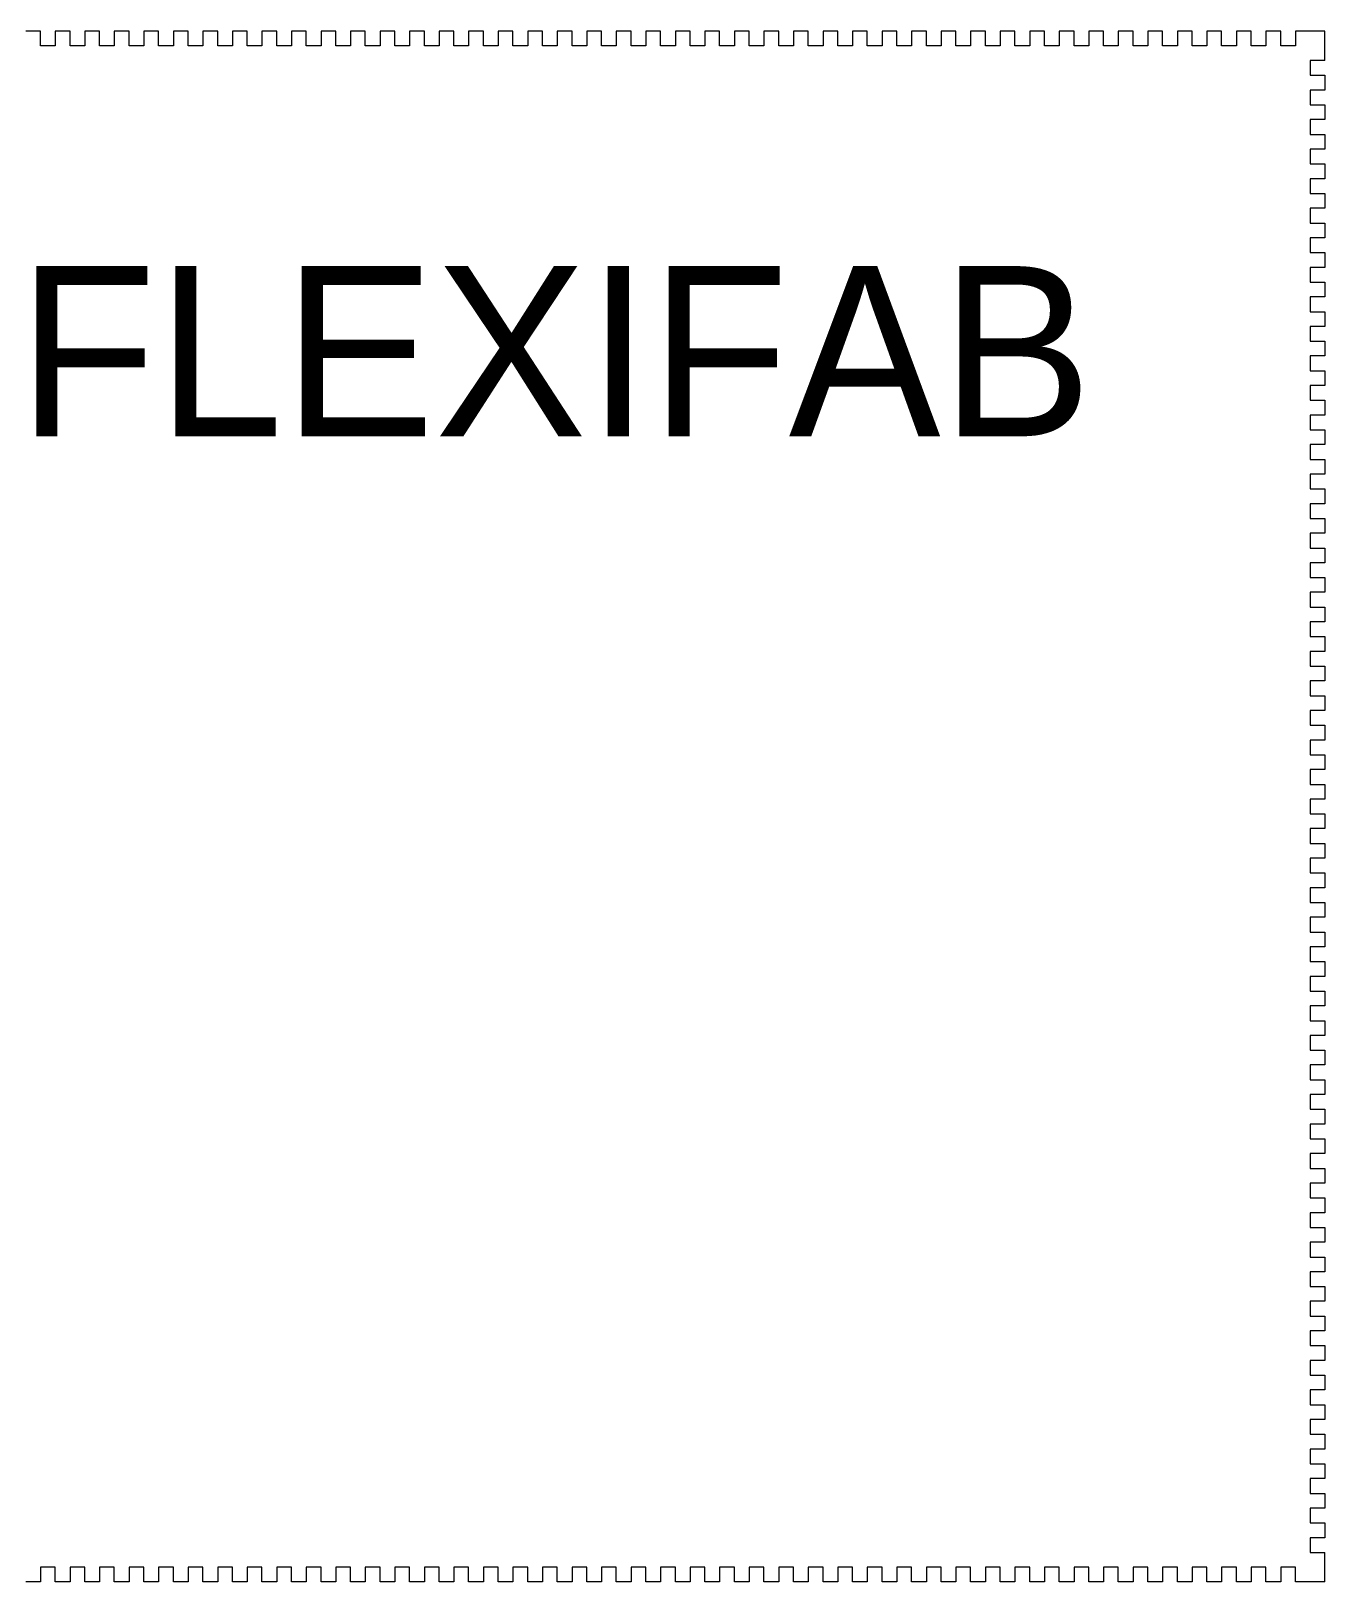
# Model space of a CAD drawing. Header units: millimetres. Extents: x 46 to 1784, y 134 to 695.
# Drawn here: x 1521.4 to 1784.3, y 292.2 to 607.2 of the extents above; entities that cross this region are included whole.
import ezdxf

# ---------------------------------------------------------------- set-up
doc = ezdxf.new("R2010")
doc.units = ezdxf.units.MM
doc.styles.add('Fancy', font='LHANDW.TTF')

msp = doc.modelspace()

# ---------------------------------------------------------------- linework, layer by layer
at = {"linetype": 'Continuous', "lineweight": 5}
for p, q in [((1523.304, 607.17), (1520.304, 607.17)), ((1523.304, 604.17), (1523.304, 607.17)), ((1529.304, 607.17), (1526.304, 607.17)), ((1526.304, 607.17), (1526.304, 604.17)), ((1529.304, 604.17), (1529.304, 607.17)), ((1535.304, 607.17), (1532.304, 607.17)), ((1532.304, 607.17), (1532.304, 604.17)), ((1535.304, 604.17), (1535.304, 607.17)), ((1541.304, 607.17), (1538.304, 607.17)), ((1538.304, 607.17), (1538.304, 604.17)), ((1541.304, 604.17), (1541.304, 607.17)), ((1547.304, 607.17), (1544.304, 607.17)), ((1544.304, 607.17), (1544.304, 604.17)), ((1547.304, 604.17), (1547.304, 607.17)), ((1553.304, 607.17), (1550.304, 607.17)), ((1550.304, 607.17), (1550.304, 604.17)), ((1553.304, 604.17), (1553.304, 607.17)), ((1559.304, 607.17), (1556.304, 607.17)), ((1556.304, 607.17), (1556.304, 604.17)), ((1559.304, 604.17), (1559.304, 607.17)), ((1565.304, 607.17), (1562.304, 607.17)), ((1562.304, 607.17), (1562.304, 604.17)), ((1565.304, 604.17), (1565.304, 607.17)), ((1571.304, 607.17), (1568.304, 607.17)), ((1568.304, 607.17), (1568.304, 604.17)), ((1571.304, 604.17), (1571.304, 607.17)), ((1577.304, 607.17), (1574.304, 607.17)), ((1574.304, 607.17), (1574.304, 604.17)), ((1577.304, 604.17), (1577.304, 607.17)), ((1583.304, 607.17), (1580.304, 607.17)), ((1580.304, 607.17), (1580.304, 604.17)), ((1583.304, 604.17), (1583.304, 607.17)), ((1589.304, 607.17), (1586.304, 607.17)), ((1586.304, 607.17), (1586.304, 604.17)), ((1589.304, 604.17), (1589.304, 607.17)), ((1595.304, 607.17), (1592.304, 607.17)), ((1592.304, 607.17), (1592.304, 604.17)), ((1595.304, 604.17), (1595.304, 607.17)), ((1601.304, 607.17), (1598.304, 607.17)), ((1598.304, 607.17), (1598.304, 604.17)), ((1601.304, 604.17), (1601.304, 607.17)), ((1607.304, 607.17), (1604.304, 607.17)), ((1604.304, 607.17), (1604.304, 604.17)), ((1607.304, 604.17), (1607.304, 607.17)), ((1613.304, 607.17), (1610.304, 607.17)), ((1610.304, 607.17), (1610.304, 604.17)), ((1613.304, 604.17), (1613.304, 607.17)), ((1619.304, 607.17), (1616.304, 607.17)), ((1616.304, 607.17), (1616.304, 604.17)), ((1619.304, 604.17), (1619.304, 607.17)), ((1625.304, 607.17), (1622.304, 607.17)), ((1622.304, 607.17), (1622.304, 604.17)), ((1625.304, 604.17), (1625.304, 607.17)), ((1631.304, 607.17), (1628.304, 607.17)), ((1628.304, 607.17), (1628.304, 604.17)), ((1631.304, 604.17), (1631.304, 607.17)), ((1637.304, 607.17), (1634.304, 607.17)), ((1634.304, 607.17), (1634.304, 604.17)), ((1637.304, 604.17), (1637.304, 607.17)), ((1643.304, 607.17), (1640.304, 607.17)), ((1640.304, 607.17), (1640.304, 604.17)), ((1643.304, 604.17), (1643.304, 607.17)), ((1649.304, 607.17), (1646.304, 607.17)), ((1646.304, 607.17), (1646.304, 604.17)), ((1649.304, 604.17), (1649.304, 607.17)), ((1655.304, 607.17), (1652.304, 607.17)), ((1652.304, 607.17), (1652.304, 604.17)), ((1655.304, 604.17), (1655.304, 607.17)), ((1661.304, 607.17), (1658.304, 607.17)), ((1658.304, 607.17), (1658.304, 604.17)), ((1661.304, 604.17), (1661.304, 607.17)), ((1667.304, 607.17), (1664.304, 607.17)), ((1664.304, 607.17), (1664.304, 604.17)), ((1667.304, 604.17), (1667.304, 607.17)), ((1673.304, 607.17), (1670.304, 607.17)), ((1670.304, 607.17), (1670.304, 604.17)), ((1673.304, 604.17), (1673.304, 607.17)), ((1679.304, 607.17), (1676.304, 607.17)), ((1676.304, 607.17), (1676.304, 604.17)), ((1679.304, 604.17), (1679.304, 607.17)), ((1685.304, 607.17), (1682.304, 607.17)), ((1682.304, 607.17), (1682.304, 604.17)), ((1685.304, 604.17), (1685.304, 607.17)), ((1691.304, 607.17), (1688.304, 607.17)), ((1688.304, 607.17), (1688.304, 604.17)), ((1691.304, 604.17), (1691.304, 607.17)), ((1697.304, 607.17), (1694.304, 607.17)), ((1694.304, 607.17), (1694.304, 604.17)), ((1697.304, 604.17), (1697.304, 607.17)), ((1703.304, 607.17), (1700.304, 607.17)), ((1700.304, 607.17), (1700.304, 604.17)), ((1703.304, 604.17), (1703.304, 607.17)), ((1709.304, 607.17), (1706.304, 607.17)), ((1706.304, 607.17), (1706.304, 604.17)), ((1709.304, 604.17), (1709.304, 607.17)), ((1715.304, 607.17), (1712.304, 607.17)), ((1712.304, 607.17), (1712.304, 604.17)), ((1715.304, 604.17), (1715.304, 607.17)), ((1721.304, 607.17), (1718.304, 607.17)), ((1718.304, 607.17), (1718.304, 604.17)), ((1721.304, 604.17), (1721.304, 607.17)), ((1727.304, 607.17), (1724.304, 607.17)), ((1724.304, 607.17), (1724.304, 604.17)), ((1727.304, 604.17), (1727.304, 607.17)), ((1733.304, 607.17), (1730.304, 607.17)), ((1730.304, 607.17), (1730.304, 604.17)), ((1733.304, 604.17), (1733.304, 607.17)), ((1739.304, 607.17), (1736.304, 607.17)), ((1736.304, 607.17), (1736.304, 604.17)), ((1739.304, 604.17), (1739.304, 607.17)), ((1745.304, 607.17), (1742.304, 607.17)), ((1742.304, 607.17), (1742.304, 604.17)), ((1745.304, 604.17), (1745.304, 607.17)), ((1751.304, 607.17), (1748.304, 607.17)), ((1748.304, 607.17), (1748.304, 604.17)), ((1751.304, 604.17), (1751.304, 607.17)), ((1757.304, 607.17), (1754.304, 607.17)), ((1754.304, 607.17), (1754.304, 604.17)), ((1757.304, 604.17), (1757.304, 607.17)), ((1763.304, 607.17), (1760.304, 607.17)), ((1760.304, 607.17), (1760.304, 604.17)), ((1763.304, 604.17), (1763.304, 607.17)), ((1769.304, 607.17), (1766.304, 607.17)), ((1766.304, 607.17), (1766.304, 604.17)), ((1769.304, 604.17), (1769.304, 607.17)), ((1775.304, 607.17), (1772.304, 607.17)), ((1772.304, 607.17), (1772.304, 604.17)), ((1775.304, 604.17), (1775.304, 607.17)), ((1784.304, 607.17), (1778.304, 607.17)), ((1778.304, 607.17), (1778.304, 604.17)), ((1784.304, 601.17), (1784.304, 607.17)), ((1526.304, 604.17), (1523.304, 604.17)), ((1532.304, 604.17), (1529.304, 604.17)), ((1538.304, 604.17), (1535.304, 604.17)), ((1544.304, 604.17), (1541.304, 604.17)), ((1550.304, 604.17), (1547.304, 604.17)), ((1556.304, 604.17), (1553.304, 604.17)), ((1562.304, 604.17), (1559.304, 604.17)), ((1568.304, 604.17), (1565.304, 604.17)), ((1574.304, 604.17), (1571.304, 604.17)), ((1580.304, 604.17), (1577.304, 604.17)), ((1586.304, 604.17), (1583.304, 604.17)), ((1592.304, 604.17), (1589.304, 604.17)), ((1598.304, 604.17), (1595.304, 604.17)), ((1604.304, 604.17), (1601.304, 604.17)), ((1610.304, 604.17), (1607.304, 604.17)), ((1616.304, 604.17), (1613.304, 604.17)), ((1622.304, 604.17), (1619.304, 604.17)), ((1628.304, 604.17), (1625.304, 604.17)), ((1634.304, 604.17), (1631.304, 604.17)), ((1640.304, 604.17), (1637.304, 604.17)), ((1646.304, 604.17), (1643.304, 604.17)), ((1652.304, 604.17), (1649.304, 604.17)), ((1658.304, 604.17), (1655.304, 604.17)), ((1664.304, 604.17), (1661.304, 604.17)), ((1670.304, 604.17), (1667.304, 604.17)), ((1676.304, 604.17), (1673.304, 604.17)), ((1682.304, 604.17), (1679.304, 604.17)), ((1688.304, 604.17), (1685.304, 604.17)), ((1694.304, 604.17), (1691.304, 604.17)), ((1700.304, 604.17), (1697.304, 604.17)), ((1706.304, 604.17), (1703.304, 604.17)), ((1712.304, 604.17), (1709.304, 604.17)), ((1718.304, 604.17), (1715.304, 604.17)), ((1724.304, 604.17), (1721.304, 604.17)), ((1730.304, 604.17), (1727.304, 604.17)), ((1736.304, 604.17), (1733.304, 604.17)), ((1742.304, 604.17), (1739.304, 604.17)), ((1748.304, 604.17), (1745.304, 604.17)), ((1754.304, 604.17), (1751.304, 604.17)), ((1760.304, 604.17), (1757.304, 604.17)), ((1766.304, 604.17), (1763.304, 604.17)), ((1772.304, 604.17), (1769.304, 604.17)), ((1778.304, 604.17), (1775.304, 604.17)), ((1784.304, 601.17), (1781.304, 601.17)), ((1781.304, 601.17), (1781.304, 598.17)), ((1784.304, 601.17), (1781.304, 601.17)), ((1781.304, 601.17), (1781.304, 598.17)), ((1781.304, 598.17), (1784.304, 598.17)), ((1781.304, 598.17), (1784.304, 598.17)), ((1784.304, 598.17), (1784.304, 595.17)), ((1784.304, 598.17), (1784.304, 595.17)), ((1784.304, 595.17), (1781.304, 595.17)), ((1781.304, 595.17), (1781.304, 592.17)), ((1781.304, 592.17), (1784.304, 592.17)), ((1784.304, 589.17), (1781.304, 589.17)), ((1781.304, 589.17), (1781.304, 586.17)), ((1784.304, 592.17), (1784.304, 589.17)), ((1781.304, 586.17), (1784.304, 586.17)), ((1784.304, 586.17), (1784.304, 583.17)), ((1784.304, 583.17), (1781.304, 583.17)), ((1781.304, 583.17), (1781.304, 580.17)), ((1781.304, 580.17), (1784.304, 580.17)), ((1784.304, 580.17), (1784.304, 577.17)), ((1784.304, 577.17), (1781.304, 577.17)), ((1781.304, 577.17), (1781.304, 574.17)), ((1781.304, 574.17), (1784.304, 574.17)), ((1784.304, 574.17), (1784.304, 571.17)), ((1784.304, 571.17), (1781.304, 571.17)), ((1781.304, 571.17), (1781.304, 568.17)), ((1781.304, 568.17), (1784.304, 568.17)), ((1784.304, 568.17), (1784.304, 565.17)), ((1784.304, 565.17), (1781.304, 565.17)), ((1781.304, 565.17), (1781.304, 562.17)), ((1781.304, 562.17), (1784.304, 562.17)), ((1784.304, 562.17), (1784.304, 559.17)), ((1784.304, 559.17), (1781.304, 559.17)), ((1781.304, 559.17), (1781.304, 556.17)), ((1781.304, 556.17), (1784.304, 556.17)), ((1784.304, 556.17), (1784.304, 553.17)), ((1784.304, 553.17), (1781.304, 553.17)), ((1781.304, 553.17), (1781.304, 550.17)), ((1781.304, 550.17), (1784.304, 550.17)), ((1784.304, 550.17), (1784.304, 547.17)), ((1784.304, 547.17), (1781.304, 547.17)), ((1781.304, 547.17), (1781.304, 544.17)), ((1781.304, 544.17), (1784.304, 544.17)), ((1784.304, 544.17), (1784.304, 541.17)), ((1784.304, 541.17), (1781.304, 541.17)), ((1781.304, 541.17), (1781.304, 538.17)), ((1781.304, 538.17), (1784.304, 538.17)), ((1784.304, 538.17), (1784.304, 535.17)), ((1784.304, 535.17), (1781.304, 535.17)), ((1781.304, 535.17), (1781.304, 532.17)), ((1781.304, 532.17), (1784.304, 532.17)), ((1784.304, 532.17), (1784.304, 529.17)), ((1784.304, 529.17), (1781.304, 529.17)), ((1781.304, 529.17), (1781.304, 526.17)), ((1781.304, 526.17), (1784.304, 526.17)), ((1784.304, 526.17), (1784.304, 523.17)), ((1784.304, 523.17), (1781.304, 523.17)), ((1781.304, 523.17), (1781.304, 520.17)), ((1781.304, 520.17), (1784.304, 520.17)), ((1784.304, 520.17), (1784.304, 517.17)), ((1784.304, 517.17), (1781.304, 517.17)), ((1781.304, 517.17), (1781.304, 514.17)), ((1781.304, 514.17), (1784.304, 514.17)), ((1784.304, 514.17), (1784.304, 511.17)), ((1784.304, 511.17), (1781.304, 511.17)), ((1781.304, 511.17), (1781.304, 508.17)), ((1781.304, 508.17), (1784.304, 508.17)), ((1784.304, 508.17), (1784.304, 505.17)), ((1784.304, 505.17), (1781.304, 505.17)), ((1781.304, 505.17), (1781.304, 502.17)), ((1781.304, 502.17), (1784.304, 502.17)), ((1784.304, 502.17), (1784.304, 499.17)), ((1784.304, 499.17), (1781.304, 499.17)), ((1781.304, 499.17), (1781.304, 496.17)), ((1781.304, 496.17), (1784.304, 496.17)), ((1784.304, 496.17), (1784.304, 493.17)), ((1784.304, 493.17), (1781.304, 493.17)), ((1781.304, 493.17), (1781.304, 490.17)), ((1781.304, 490.17), (1784.304, 490.17)), ((1784.304, 490.17), (1784.304, 487.17)), ((1784.304, 487.17), (1781.304, 487.17)), ((1781.304, 487.17), (1781.304, 484.17)), ((1781.304, 484.17), (1784.304, 484.17)), ((1784.304, 484.17), (1784.304, 481.17)), ((1784.304, 481.17), (1781.304, 481.17)), ((1781.304, 481.17), (1781.304, 478.17)), ((1781.304, 478.17), (1784.304, 478.17)), ((1784.304, 478.17), (1784.304, 475.17)), ((1784.304, 475.17), (1781.304, 475.17)), ((1781.304, 475.17), (1781.304, 472.17)), ((1781.304, 472.17), (1784.304, 472.17)), ((1784.304, 472.17), (1784.304, 469.17)), ((1784.304, 469.17), (1781.304, 469.17)), ((1781.304, 469.17), (1781.304, 466.17)), ((1781.304, 466.17), (1784.304, 466.17)), ((1784.304, 463.17), (1781.304, 463.17)), ((1781.304, 463.17), (1781.304, 460.17)), ((1784.304, 466.17), (1784.304, 463.17)), ((1781.304, 460.17), (1784.304, 460.17)), ((1784.304, 460.17), (1784.304, 457.17)), ((1784.304, 457.17), (1781.304, 457.17)), ((1781.304, 457.17), (1781.304, 454.17)), ((1781.304, 454.17), (1784.304, 454.17)), ((1784.304, 454.17), (1784.304, 451.17)), ((1784.304, 451.17), (1781.304, 451.17)), ((1781.304, 451.17), (1781.304, 448.17)), ((1781.304, 448.17), (1784.304, 448.17)), ((1784.304, 448.17), (1784.304, 445.17)), ((1784.304, 445.17), (1781.304, 445.17)), ((1781.304, 445.17), (1781.304, 442.17)), ((1781.304, 442.17), (1784.304, 442.17)), ((1784.304, 442.17), (1784.304, 439.17)), ((1784.304, 439.17), (1781.304, 439.17)), ((1781.304, 439.17), (1781.304, 436.17)), ((1781.304, 436.17), (1784.304, 436.17)), ((1784.304, 436.17), (1784.304, 433.17)), ((1784.304, 433.17), (1781.304, 433.17)), ((1781.304, 433.17), (1781.304, 430.17)), ((1781.304, 430.17), (1784.304, 430.17)), ((1784.304, 430.17), (1784.304, 427.17)), ((1784.304, 427.17), (1781.304, 427.17)), ((1781.304, 427.17), (1781.304, 424.17)), ((1781.304, 424.17), (1784.304, 424.17)), ((1784.304, 424.17), (1784.304, 421.17)), ((1784.304, 421.17), (1781.304, 421.17)), ((1781.304, 421.17), (1781.304, 418.17)), ((1781.304, 418.17), (1784.304, 418.17)), ((1784.304, 418.17), (1784.304, 415.17)), ((1784.304, 415.17), (1781.304, 415.17)), ((1781.304, 415.17), (1781.304, 412.17)), ((1781.304, 412.17), (1784.304, 412.17)), ((1784.304, 412.17), (1784.304, 409.17)), ((1784.304, 409.17), (1781.304, 409.17)), ((1781.304, 409.17), (1781.304, 406.17)), ((1781.304, 406.17), (1784.304, 406.17)), ((1784.304, 406.17), (1784.304, 403.17)), ((1784.304, 403.17), (1781.304, 403.17)), ((1781.304, 403.17), (1781.304, 400.17)), ((1781.304, 400.17), (1784.304, 400.17)), ((1784.304, 400.17), (1784.304, 397.17)), ((1784.304, 397.17), (1781.304, 397.17)), ((1781.304, 397.17), (1781.304, 394.17)), ((1781.304, 394.17), (1784.304, 394.17)), ((1784.304, 394.17), (1784.304, 391.17)), ((1784.304, 391.17), (1781.304, 391.17)), ((1781.304, 391.17), (1781.304, 388.17)), ((1781.304, 388.17), (1784.304, 388.17)), ((1784.304, 388.17), (1784.304, 385.17)), ((1784.304, 385.17), (1781.304, 385.17)), ((1781.304, 385.17), (1781.304, 382.17)), ((1781.304, 382.17), (1784.304, 382.17)), ((1784.304, 382.17), (1784.304, 379.17)), ((1784.304, 379.17), (1781.304, 379.17)), ((1781.304, 379.17), (1781.304, 376.17)), ((1781.304, 376.17), (1784.304, 376.17)), ((1784.304, 376.17), (1784.304, 373.17)), ((1784.304, 373.17), (1781.304, 373.17)), ((1781.304, 373.17), (1781.304, 370.17)), ((1781.304, 370.17), (1784.304, 370.17)), ((1784.304, 370.17), (1784.304, 367.17)), ((1784.304, 367.17), (1781.304, 367.17)), ((1781.304, 367.17), (1781.304, 364.17)), ((1781.304, 364.17), (1784.304, 364.17)), ((1784.304, 364.17), (1784.304, 361.17)), ((1784.304, 361.17), (1781.304, 361.17)), ((1781.304, 361.17), (1781.304, 358.17)), ((1781.304, 358.17), (1784.304, 358.17)), ((1784.304, 358.17), (1784.304, 355.17)), ((1784.304, 355.17), (1781.304, 355.17)), ((1781.304, 355.17), (1781.304, 352.17)), ((1781.304, 352.17), (1784.304, 352.17)), ((1784.304, 352.17), (1784.304, 349.17)), ((1784.304, 349.17), (1781.304, 349.17)), ((1781.304, 349.17), (1781.304, 346.17)), ((1781.304, 346.17), (1784.304, 346.17)), ((1784.304, 346.17), (1784.304, 343.17)), ((1784.304, 343.17), (1781.304, 343.17)), ((1781.304, 343.17), (1781.304, 340.17)), ((1781.304, 340.17), (1784.304, 340.17)), ((1784.304, 337.17), (1781.304, 337.17)), ((1781.304, 337.17), (1781.304, 334.17)), ((1784.304, 340.17), (1784.304, 337.17)), ((1781.304, 334.17), (1784.304, 334.17)), ((1784.304, 334.17), (1784.304, 331.17)), ((1784.304, 331.17), (1781.304, 331.17)), ((1781.304, 331.17), (1781.304, 328.17)), ((1781.304, 328.17), (1784.304, 328.17)), ((1784.304, 328.17), (1784.304, 325.17)), ((1784.304, 325.17), (1781.304, 325.17)), ((1781.304, 325.17), (1781.304, 322.17)), ((1781.304, 322.17), (1784.304, 322.17)), ((1784.304, 322.17), (1784.304, 319.17)), ((1784.304, 319.17), (1781.304, 319.17)), ((1781.304, 319.17), (1781.304, 316.17)), ((1781.304, 316.17), (1784.304, 316.17)), ((1784.304, 316.17), (1784.304, 313.17)), ((1784.304, 313.17), (1781.304, 313.17)), ((1781.304, 313.17), (1781.304, 310.17)), ((1781.304, 310.17), (1784.304, 310.17)), ((1784.304, 310.17), (1784.304, 307.17)), ((1784.304, 307.17), (1781.304, 307.17)), ((1781.304, 307.17), (1781.304, 304.17)), ((1781.304, 304.17), (1784.304, 304.17)), ((1784.304, 304.17), (1784.304, 301.17)), ((1784.304, 301.17), (1781.304, 301.17)), ((1781.304, 301.17), (1781.304, 298.17)), ((1781.304, 298.17), (1784.304, 298.17)), ((1784.304, 292.17), (1784.304, 298.17)), ((1526.304, 295.17), (1523.304, 295.17)), ((1523.304, 295.17), (1523.304, 292.17)), ((1526.304, 292.17), (1526.304, 295.17)), ((1532.304, 295.17), (1529.304, 295.17)), ((1529.304, 295.17), (1529.304, 292.17)), ((1532.304, 292.17), (1532.304, 295.17)), ((1538.304, 295.17), (1535.304, 295.17)), ((1535.304, 295.17), (1535.304, 292.17)), ((1538.304, 292.17), (1538.304, 295.17)), ((1544.304, 295.17), (1541.304, 295.17)), ((1541.304, 295.17), (1541.304, 292.17)), ((1544.304, 292.17), (1544.304, 295.17)), ((1550.304, 295.17), (1547.304, 295.17)), ((1547.304, 295.17), (1547.304, 292.17)), ((1550.304, 292.17), (1550.304, 295.17)), ((1556.304, 295.17), (1553.304, 295.17)), ((1553.304, 295.17), (1553.304, 292.17)), ((1556.304, 292.17), (1556.304, 295.17)), ((1562.304, 295.17), (1559.304, 295.17)), ((1559.304, 295.17), (1559.304, 292.17)), ((1562.304, 292.17), (1562.304, 295.17)), ((1568.304, 295.17), (1565.304, 295.17)), ((1565.304, 295.17), (1565.304, 292.17)), ((1568.304, 292.17), (1568.304, 295.17)), ((1574.304, 295.17), (1571.304, 295.17)), ((1571.304, 295.17), (1571.304, 292.17)), ((1574.304, 292.17), (1574.304, 295.17)), ((1580.304, 295.17), (1577.304, 295.17)), ((1577.304, 295.17), (1577.304, 292.17)), ((1580.304, 292.17), (1580.304, 295.17)), ((1586.304, 295.17), (1583.304, 295.17)), ((1583.304, 295.17), (1583.304, 292.17)), ((1586.304, 292.17), (1586.304, 295.17)), ((1592.304, 295.17), (1589.304, 295.17)), ((1589.304, 295.17), (1589.304, 292.17)), ((1592.304, 292.17), (1592.304, 295.17)), ((1598.304, 295.17), (1595.304, 295.17)), ((1595.304, 295.17), (1595.304, 292.17)), ((1598.304, 292.17), (1598.304, 295.17)), ((1604.304, 295.17), (1601.304, 295.17)), ((1601.304, 295.17), (1601.304, 292.17)), ((1604.304, 292.17), (1604.304, 295.17)), ((1610.304, 295.17), (1607.304, 295.17)), ((1607.304, 295.17), (1607.304, 292.17)), ((1610.304, 292.17), (1610.304, 295.17)), ((1616.304, 295.17), (1613.304, 295.17)), ((1613.304, 295.17), (1613.304, 292.17)), ((1616.304, 292.17), (1616.304, 295.17)), ((1622.304, 295.17), (1619.304, 295.17)), ((1619.304, 295.17), (1619.304, 292.17)), ((1622.304, 292.17), (1622.304, 295.17)), ((1628.304, 295.17), (1625.304, 295.17)), ((1625.304, 295.17), (1625.304, 292.17)), ((1628.304, 292.17), (1628.304, 295.17)), ((1634.304, 295.17), (1631.304, 295.17)), ((1631.304, 295.17), (1631.304, 292.17)), ((1634.304, 292.17), (1634.304, 295.17)), ((1640.304, 295.17), (1637.304, 295.17)), ((1637.304, 295.17), (1637.304, 292.17)), ((1640.304, 292.17), (1640.304, 295.17)), ((1646.304, 295.17), (1643.304, 295.17)), ((1643.304, 295.17), (1643.304, 292.17)), ((1646.304, 292.17), (1646.304, 295.17)), ((1652.304, 295.17), (1649.304, 295.17)), ((1649.304, 295.17), (1649.304, 292.17)), ((1652.304, 292.17), (1652.304, 295.17)), ((1658.304, 295.17), (1655.304, 295.17)), ((1655.304, 295.17), (1655.304, 292.17)), ((1658.304, 292.17), (1658.304, 295.17)), ((1664.304, 295.17), (1661.304, 295.17)), ((1661.304, 295.17), (1661.304, 292.17)), ((1664.304, 292.17), (1664.304, 295.17)), ((1670.304, 295.17), (1667.304, 295.17)), ((1667.304, 295.17), (1667.304, 292.17)), ((1670.304, 292.17), (1670.304, 295.17)), ((1676.304, 295.17), (1673.304, 295.17)), ((1673.304, 295.17), (1673.304, 292.17)), ((1676.304, 292.17), (1676.304, 295.17)), ((1682.304, 295.17), (1679.304, 295.17)), ((1679.304, 295.17), (1679.304, 292.17)), ((1682.304, 292.17), (1682.304, 295.17)), ((1688.304, 295.17), (1685.304, 295.17)), ((1685.304, 295.17), (1685.304, 292.17)), ((1688.304, 292.17), (1688.304, 295.17)), ((1694.304, 295.17), (1691.304, 295.17)), ((1691.304, 295.17), (1691.304, 292.17)), ((1694.304, 292.17), (1694.304, 295.17)), ((1700.304, 295.17), (1697.304, 295.17)), ((1697.304, 295.17), (1697.304, 292.17)), ((1700.304, 292.17), (1700.304, 295.17)), ((1706.304, 295.17), (1703.304, 295.17)), ((1703.304, 295.17), (1703.304, 292.17)), ((1706.304, 292.17), (1706.304, 295.17)), ((1712.304, 295.17), (1709.304, 295.17)), ((1709.304, 295.17), (1709.304, 292.17)), ((1712.304, 292.17), (1712.304, 295.17)), ((1718.304, 295.17), (1715.304, 295.17)), ((1715.304, 295.17), (1715.304, 292.17)), ((1718.304, 292.17), (1718.304, 295.17)), ((1724.304, 295.17), (1721.304, 295.17)), ((1721.304, 295.17), (1721.304, 292.17)), ((1724.304, 292.17), (1724.304, 295.17)), ((1730.304, 295.17), (1727.304, 295.17)), ((1727.304, 295.17), (1727.304, 292.17)), ((1730.304, 292.17), (1730.304, 295.17)), ((1736.304, 295.17), (1733.304, 295.17)), ((1733.304, 295.17), (1733.304, 292.17)), ((1736.304, 292.17), (1736.304, 295.17)), ((1742.304, 295.17), (1739.304, 295.17)), ((1739.304, 295.17), (1739.304, 292.17)), ((1742.304, 292.17), (1742.304, 295.17)), ((1748.304, 295.17), (1745.304, 295.17)), ((1745.304, 295.17), (1745.304, 292.17)), ((1748.304, 292.17), (1748.304, 295.17)), ((1754.304, 295.17), (1751.304, 295.17)), ((1751.304, 295.17), (1751.304, 292.17)), ((1754.304, 292.17), (1754.304, 295.17)), ((1760.304, 295.17), (1757.304, 295.17)), ((1757.304, 295.17), (1757.304, 292.17)), ((1760.304, 292.17), (1760.304, 295.17)), ((1766.304, 295.17), (1763.304, 295.17)), ((1763.304, 295.17), (1763.304, 292.17)), ((1766.304, 292.17), (1766.304, 295.17)), ((1772.304, 295.17), (1769.304, 295.17)), ((1769.304, 295.17), (1769.304, 292.17)), ((1772.304, 292.17), (1772.304, 295.17)), ((1778.304, 295.17), (1775.304, 295.17)), ((1775.304, 295.17), (1775.304, 292.17)), ((1778.304, 292.17), (1778.304, 295.17)), ((1523.304, 292.17), (1520.304, 292.17)), ((1529.304, 292.17), (1526.304, 292.17)), ((1535.304, 292.17), (1532.304, 292.17)), ((1541.304, 292.17), (1538.304, 292.17)), ((1547.304, 292.17), (1544.304, 292.17)), ((1553.304, 292.17), (1550.304, 292.17)), ((1559.304, 292.17), (1556.304, 292.17)), ((1565.304, 292.17), (1562.304, 292.17)), ((1571.304, 292.17), (1568.304, 292.17)), ((1577.304, 292.17), (1574.304, 292.17)), ((1583.304, 292.17), (1580.304, 292.17)), ((1589.304, 292.17), (1586.304, 292.17)), ((1595.304, 292.17), (1592.304, 292.17)), ((1601.304, 292.17), (1598.304, 292.17)), ((1607.304, 292.17), (1604.304, 292.17)), ((1613.304, 292.17), (1610.304, 292.17)), ((1619.304, 292.17), (1616.304, 292.17)), ((1625.304, 292.17), (1622.304, 292.17)), ((1631.304, 292.17), (1628.304, 292.17)), ((1637.304, 292.17), (1634.304, 292.17)), ((1643.304, 292.17), (1640.304, 292.17)), ((1649.304, 292.17), (1646.304, 292.17)), ((1655.304, 292.17), (1652.304, 292.17)), ((1661.304, 292.17), (1658.304, 292.17)), ((1667.304, 292.17), (1664.304, 292.17)), ((1673.304, 292.17), (1670.304, 292.17)), ((1679.304, 292.17), (1676.304, 292.17)), ((1685.304, 292.17), (1682.304, 292.17)), ((1691.304, 292.17), (1688.304, 292.17)), ((1697.304, 292.17), (1694.304, 292.17)), ((1703.304, 292.17), (1700.304, 292.17)), ((1709.304, 292.17), (1706.304, 292.17)), ((1715.304, 292.17), (1712.304, 292.17)), ((1721.304, 292.17), (1718.304, 292.17)), ((1727.304, 292.17), (1724.304, 292.17)), ((1733.304, 292.17), (1730.304, 292.17)), ((1739.304, 292.17), (1736.304, 292.17)), ((1745.304, 292.17), (1742.304, 292.17)), ((1751.304, 292.17), (1748.304, 292.17)), ((1757.304, 292.17), (1754.304, 292.17)), ((1763.304, 292.17), (1760.304, 292.17)), ((1769.304, 292.17), (1766.304, 292.17)), ((1775.304, 292.17), (1772.304, 292.17)), ((1784.304, 292.17), (1778.304, 292.17))]:
    msp.add_line(p, q, dxfattribs=at)

# ---------------------------------------------------------------- texts
at = {"style": 'Fancy'}
msp.add_text('FLEXIFAB', height=34.5721, dxfattribs=at).set_placement((1518.653, 524.86))

doc.saveas('drawing.dxf')
